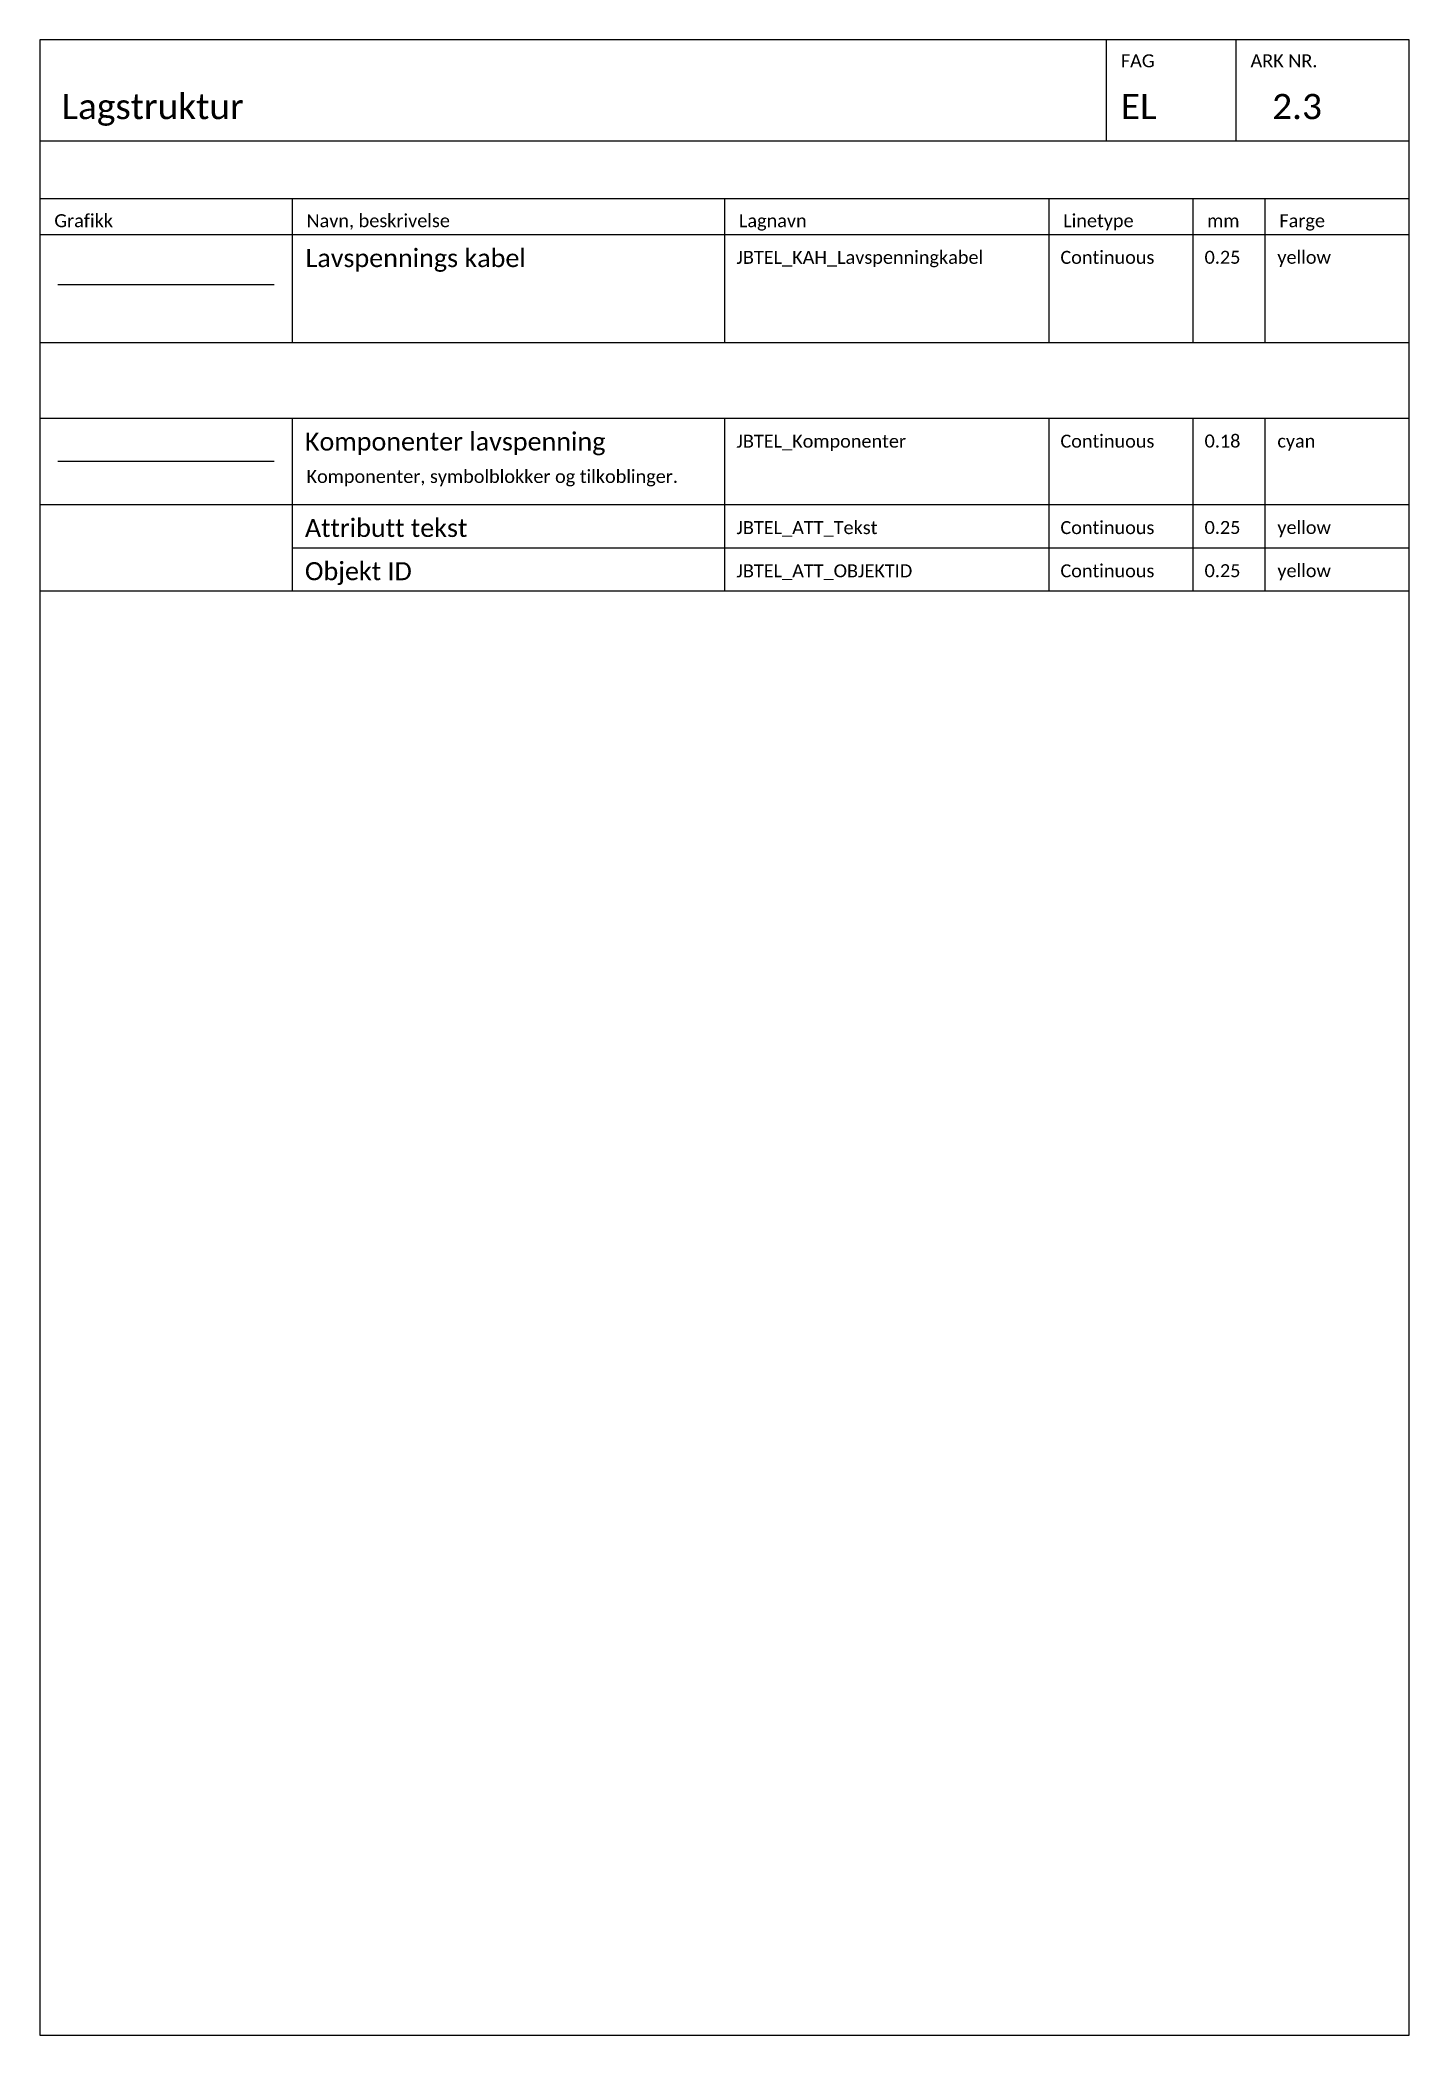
# Paper-space layout '2.3 Lagstruktur' of a CAD drawing. Header units: metres, sheet in millimetres. Extents: x 0 to 190, y 0 to 277.
# The model-space entities are those that its viewports show. They can reach past a viewport. Long polylines and large blocks are cut down to what shows.
import ezdxf

# ---------------------------------------------------------------- set-up
doc = ezdxf.new("R2010")
doc.units = ezdxf.units.M
for name, color, linetype in [('JBTEL_KAH_Lavspenningkabel', 2, 'Continuous'), ('JBTEL_Komponenter', 4, 'Continuous'), ('RAMME', 5, 'Continuous'), ('RAMME SYMBOLER', 4, 'Continuous'), ('RAMME TEKST', 7, 'Continuous')]:
    doc.layers.add(name, color=color, linetype=linetype)
doc.styles.add('Calibri', font='calibri.ttf')

msp = doc.modelspace()

# ---------------------------------------------------------------- linework, layer by layer
at = {"layer": 'JBTEL_KAH_Lavspenningkabel'}
msp.add_line((452.5, -64), (422.5, -64), dxfattribs=at)
at = {"layer": 'JBTEL_Komponenter', "ltscale": 5}
msp.add_line((452.5, -88.51), (422.5, -88.51), dxfattribs=at)
at = {"layer": 'RAMME'}
msp.add_line((420, -44), (610, -44), dxfattribs=at)
msp.add_lwpolyline([(420, -307), (610, -307), (610, -30), (420, -30)], close=True, dxfattribs=at)
at = {"layer": 'RAMME SYMBOLER'}
for p, q in [((568, -44), (568, -30)), ((586, -44), (586, -30)), ((420, -52), (610, -52)), ((455, -52), (455, -72)), ((515, -52), (515, -72)), ((560, -52), (560, -72)), ((580, -52), (580, -72)), ((590, -52), (590, -72)), ((420, -57), (610, -57)), ((420, -72), (610, -72)), ((420, -82.51), (610, -82.51)), ((455, -82.51), (455, -106.51)), ((515, -82.51), (515, -106.51)), ((560, -82.51), (560, -106.51)), ((580, -82.51), (580, -106.51)), ((590, -82.51), (590, -106.51)), ((420, -94.51), (610, -94.51)), ((455, -100.51), (610, -100.51)), ((420, -106.51), (610, -106.51))]:
    msp.add_line(p, q, dxfattribs=at)

# ---------------------------------------------------------------- texts
at = {"layer": 'RAMME TEKST', "linetype": 'ByBlock', "style": 'Calibri'}
for s, height, p in [('FAG', 1.8, (570, -33.8)), ('ARK NR.', 1.8, (588, -33.8)), ('Lagstruktur ', 3.5, (423, -41)), ('EL', 3.5, (570, -41)), ('2.3', 3.5, (591, -41)), ('Grafikk', 1.8, (422, -56)), ('Navn, beskrivelse', 1.8, (457, -56)), ('Lagnavn', 1.8, (517, -56)), ('Linetype', 1.8, (562, -56)), ('mm', 1.8, (581.98, -56)), ('Farge', 1.8, (592, -56)), ('JBTEL_KAH_Lavspenningkabel', 1.8, (516.66, -61.09)), ('Continuous', 1.8, (561.62, -61.09)), ('0.25', 1.8, (581.62, -61.08)), ('yellow', 1.8, (591.72, -61.08)), ('JBTEL_Komponenter', 1.8, (516.66, -86.61)), ('Continuous', 1.8, (561.62, -86.61)), ('0.18', 1.8, (581.62, -86.59)), ('cyan', 1.8, (591.72, -86.59)), ('Komponenter, symbolblokker og tilkoblinger.  ', 1.8, (457, -91.51)), ('JBTEL_ATT_Tekst', 1.8, (516.66, -98.61)), ('Continuous', 1.8, (561.62, -98.61)), ('0.25', 1.8, (581.62, -98.59)), ('yellow', 1.8, (591.72, -98.59)), ('JBTEL_ATT_OBJEKTID', 1.8, (516.66, -104.61)), ('Continuous', 1.8, (561.62, -104.61)), ('0.25', 1.8, (581.62, -104.59)), ('yellow', 1.8, (591.72, -104.59))]:
    msp.add_text(s, height=height, dxfattribs=at).set_placement(p)
at = {"layer": 'RAMME TEKST', "style": 'Calibri'}
for s, p in [('Lavspennings kabel', (456.86, -61.54)), ('Komponenter lavspenning', (456.77, -87.01)), ('Attributt tekst', (456.77, -99.01)), ('Objekt ID', (456.77, -105.01))]:
    msp.add_text(s, height=2.5, dxfattribs=at).set_placement(p)

psp = doc.layouts.new('2.3 Lagstruktur')

# ---------------------------------------------------------------- viewports
at = {"layer": 'RAMME'}
psp.add_viewport(center=(95, 138.5), size=(190, 277), view_center_point=(515, -168.5), view_height=277, dxfattribs=at)

doc.saveas('drawing.dxf')
